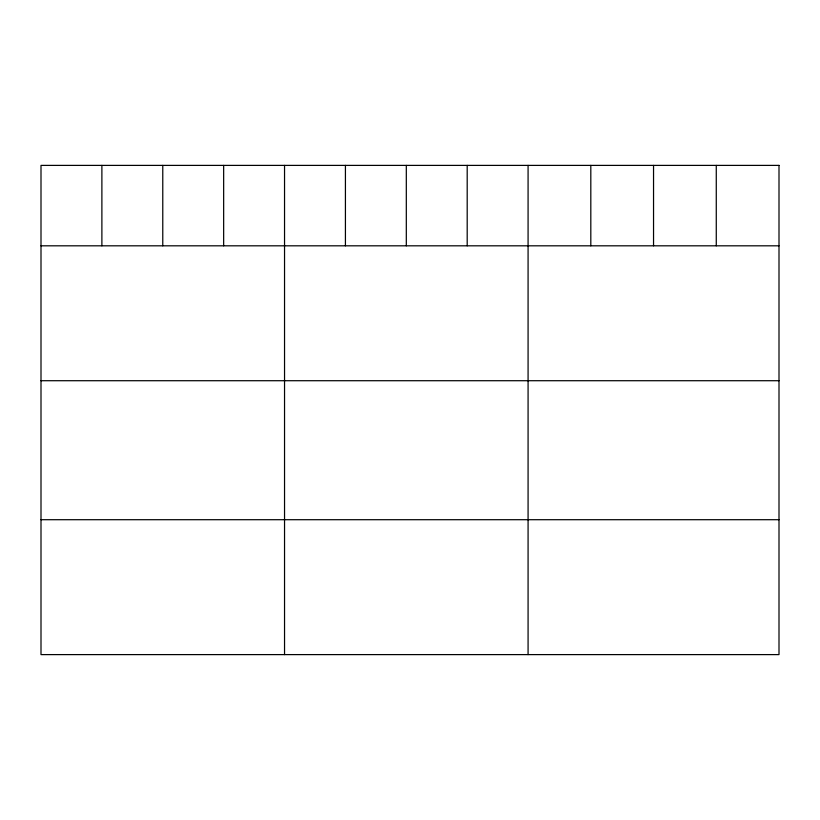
<?xml version="1.0" encoding="UTF-8"?>
<svg xmlns="http://www.w3.org/2000/svg" width="820" height="820" viewBox="0 0 820 820"><rect width="100%" height="100%" fill="white"/><g stroke="black" fill="none" stroke-linecap="round" stroke-linejoin="round"><path stroke-width="1.23" d="M41 245.815L779 245.815M41 380.716L779 380.716M41 519.706L779 519.706M716.27 165.394L716.27 245.815M653.54 165.394L653.54 245.815M590.81 165.394L590.81 245.815M528.08 165.394L528.08 654.606M467.195 165.394L467.195 245.815M406.31 165.394L406.31 245.815M345.425 165.394L345.425 245.815M284.54 165.394L284.54 654.606M223.655 165.394L223.655 245.815M162.77 165.394L162.77 245.815M101.885 165.394L101.885 245.815M779 165.394L41 165.394L41 654.606L779 654.606L779 165.394"/></g></svg>
